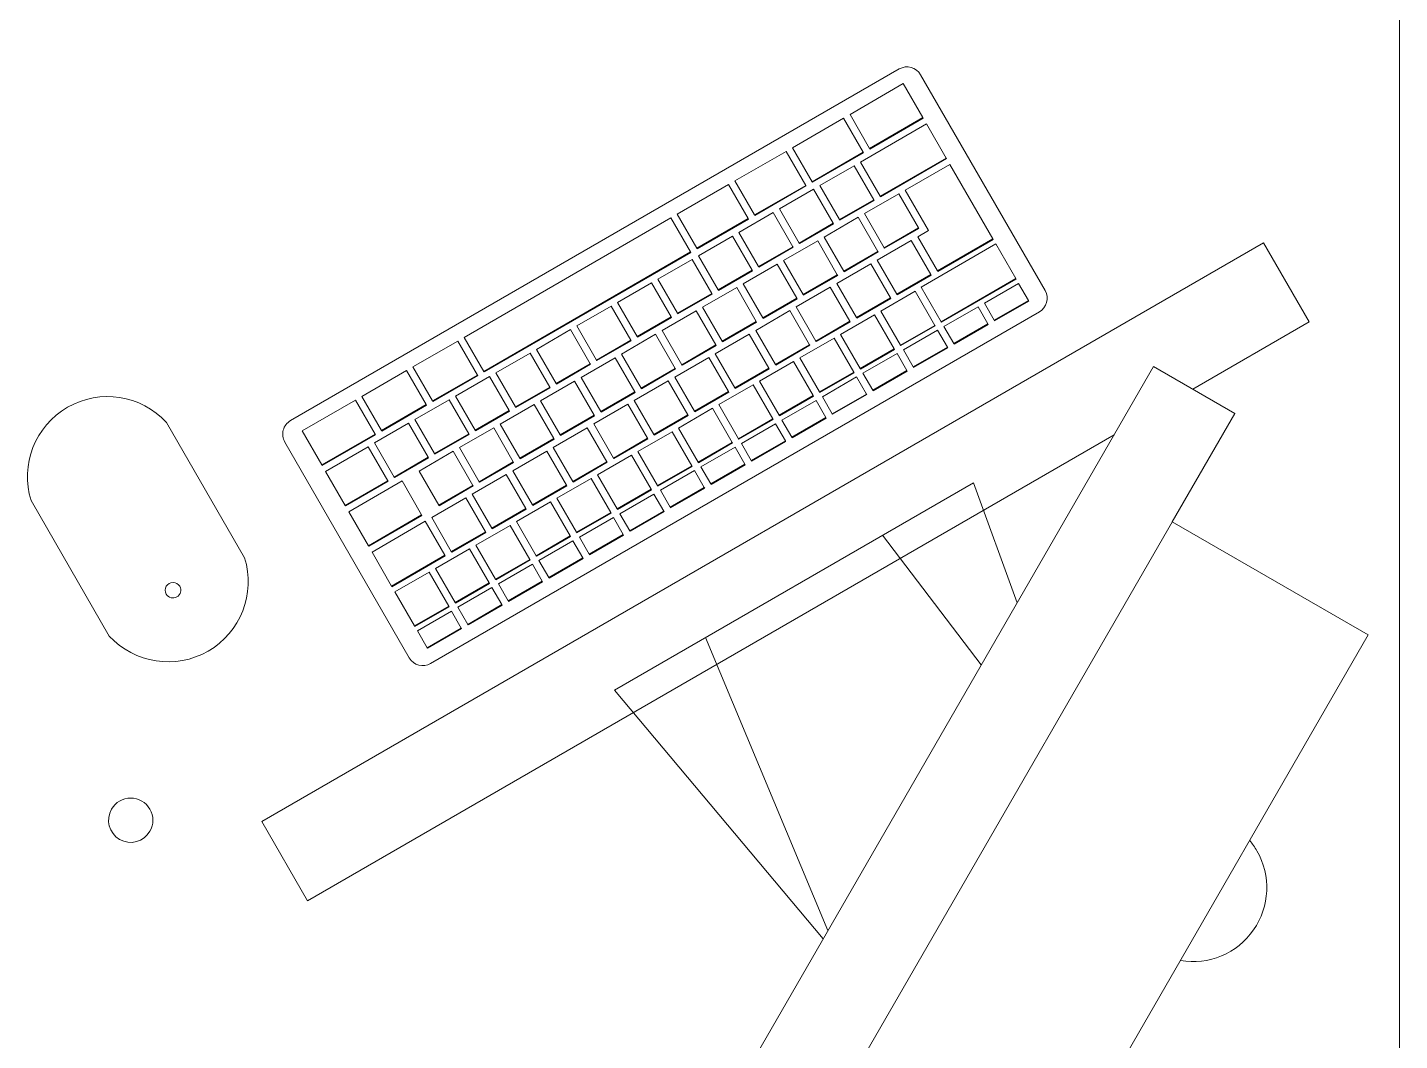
# Model space of a CAD drawing. Header units: millimetres. Extents: x 79795 to 317870, y -36033 to 97293.
# Drawn here: x 213973 to 214530, y 23037 to 23448 of the extents above; entities that cross this region are included whole.
import ezdxf

# ---------------------------------------------------------------- set-up
doc = ezdxf.new("R2010")
doc.units = ezdxf.units.MM
doc.header["$MEASUREMENT"] = 0
for name, color, linetype, lineweight in [('A-GENM', 8, 'CONTINUOUS', 9), ('E-ELEC-EQPM', 8, 'CONTINUOUS', 9), ('I-FURN', 8, 'CONTINUOUS', 9)]:
    doc.layers.add(name, color=color, linetype=linetype, lineweight=lineweight)

msp = doc.modelspace()

# ---------------------------------------------------------------- linework, layer by layer
at = {"layer": 'A-GENM'}
for p, q in [((214079.38, 23288.22), (214326.66, 23430.98)), ((214335.34, 23428.66), (214385.92, 23341.05)), ((214328.33, 23425.03), (214306.68, 23412.53)), ((214336.3, 23411.23), (214328.33, 23425.03)), ((214306.68, 23412.53), (214314.65, 23398.73)), ((214304.08, 23411.03), (214283.29, 23399.03)), ((214312.05, 23397.23), (214304.08, 23411.03)), ((214337.78, 23408.66), (214310.93, 23393.16)), ((214314.65, 23398.73), (214336.3, 23411.23)), ((214336.44, 23410.99), (214314.79, 23398.49)), ((214336.3, 23411.23), (214336.44, 23410.99)), ((214345.76, 23394.83), (214337.78, 23408.66)), ((214280.7, 23397.53), (214259.91, 23385.53)), ((214288.67, 23383.73), (214280.7, 23397.53)), ((214283.29, 23399.03), (214291.26, 23385.23)), ((214291.26, 23385.23), (214312.05, 23397.23)), ((214312.19, 23396.99), (214291.4, 23384.99)), ((214312.05, 23397.23), (214312.19, 23396.99)), ((214314.65, 23398.73), (214314.79, 23398.49)), ((214318.91, 23379.33), (214345.76, 23394.83)), ((214345.76, 23394.83), (214345.9, 23394.59)), ((214308.34, 23391.66), (214294.48, 23383.66)), ((214316.32, 23377.83), (214308.34, 23391.66)), ((214310.93, 23393.16), (214318.91, 23379.33)), ((214345.9, 23394.59), (214319.05, 23379.09)), ((214347.24, 23392.27), (214329.06, 23381.77)), ((214364.69, 23362.05), (214347.24, 23392.27)), ((214257.31, 23384.03), (214236.53, 23372.03)), ((214265.28, 23370.23), (214257.31, 23384.03)), ((214259.91, 23385.53), (214267.88, 23371.73)), ((214267.88, 23371.73), (214288.67, 23383.73)), ((214288.67, 23383.73), (214288.8, 23383.49)), ((214291.26, 23385.23), (214291.4, 23384.99)), ((214294.48, 23383.66), (214302.46, 23369.83)), ((214288.8, 23383.49), (214268.02, 23371.49)), ((214291.88, 23382.16), (214278.03, 23374.16)), ((214299.86, 23368.33), (214291.88, 23382.16)), ((214326.46, 23380.27), (214312.6, 23372.27)), ((214318.91, 23379.33), (214319.05, 23379.09)), ((214334.44, 23366.44), (214326.46, 23380.27)), ((214329.06, 23381.77), (214338.52, 23365.37)), ((214275.43, 23372.66), (214261.57, 23364.66)), ((214283.41, 23358.83), (214275.43, 23372.66)), ((214278.03, 23374.16), (214286.01, 23360.33)), ((214302.46, 23369.83), (214316.32, 23377.83)), ((214316.45, 23377.59), (214302.6, 23369.59)), ((214316.32, 23377.83), (214316.45, 23377.59)), ((214233.93, 23370.53), (214149.93, 23322.03)), ((214241.9, 23356.73), (214233.93, 23370.53)), ((214236.53, 23372.03), (214244.5, 23358.23)), ((214244.5, 23358.23), (214265.28, 23370.23)), ((214265.42, 23369.99), (214244.64, 23357.99)), ((214265.28, 23370.23), (214265.42, 23369.99)), ((214267.88, 23371.73), (214268.02, 23371.49)), ((214286.01, 23360.33), (214299.86, 23368.33)), ((214300, 23368.09), (214286.14, 23360.09)), ((214310.01, 23370.77), (214296.15, 23362.77)), ((214299.86, 23368.33), (214300, 23368.09)), ((214302.46, 23369.83), (214302.6, 23369.59)), ((214317.99, 23356.94), (214310.01, 23370.77)), ((214312.6, 23372.27), (214320.58, 23358.44)), ((214258.97, 23363.16), (214245.12, 23355.16)), ((214266.95, 23349.33), (214258.97, 23363.16)), ((214261.57, 23364.66), (214269.55, 23350.83)), ((214296.15, 23362.77), (214304.13, 23348.94)), ((214331.59, 23361.37), (214317.74, 23353.37)), ((214320.58, 23358.44), (214334.44, 23366.44)), ((214334.58, 23366.2), (214320.72, 23358.2)), ((214339.57, 23347.55), (214331.59, 23361.37)), ((214338.52, 23365.37), (214334.19, 23362.87)), ((214334.19, 23362.87), (214342.17, 23349.05)), ((214334.44, 23366.44), (214334.58, 23366.2)), ((214342.17, 23349.05), (214364.69, 23362.05)), ((214364.83, 23361.81), (214342.31, 23348.81)), ((214364.69, 23362.05), (214364.83, 23361.81)), ((214157.9, 23308.23), (214241.9, 23356.73)), ((214242.04, 23356.49), (214158.03, 23307.99)), ((214241.9, 23356.73), (214242.04, 23356.49)), ((214244.5, 23358.23), (214244.64, 23357.99)), ((214269.55, 23350.83), (214283.41, 23358.83)), ((214283.55, 23358.59), (214269.69, 23350.59)), ((214293.55, 23361.27), (214279.69, 23353.27)), ((214283.41, 23358.83), (214283.55, 23358.59)), ((214286.01, 23360.33), (214286.14, 23360.09)), ((214301.53, 23347.44), (214293.55, 23361.27)), ((214304.13, 23348.94), (214317.99, 23356.94)), ((214318.12, 23356.7), (214304.27, 23348.7)), ((214317.99, 23356.94), (214318.12, 23356.7)), ((214320.58, 23358.44), (214320.72, 23358.2)), ((214365.9, 23359.96), (214335.58, 23342.46)), ((214374.01, 23345.9), (214365.9, 23359.96)), ((214242.52, 23353.66), (214228.66, 23345.66)), ((214250.5, 23339.83), (214242.52, 23353.66)), ((214245.12, 23355.16), (214253.1, 23341.33)), ((214277.1, 23351.77), (214263.24, 23343.77)), ((214269.55, 23350.83), (214269.69, 23350.59)), ((214285.08, 23337.94), (214277.1, 23351.77)), ((214279.69, 23353.27), (214287.68, 23339.44)), ((214315.14, 23351.87), (214301.28, 23343.87)), ((214323.12, 23338.05), (214315.14, 23351.87)), ((214317.74, 23353.37), (214325.72, 23339.55)), ((214228.66, 23345.66), (214236.64, 23331.83)), ((214253.1, 23341.33), (214266.95, 23349.33)), ((214267.09, 23349.09), (214253.23, 23341.09)), ((214266.95, 23349.33), (214267.09, 23349.09)), ((214287.68, 23339.44), (214301.53, 23347.44)), ((214301.67, 23347.2), (214287.81, 23339.2)), ((214301.53, 23347.44), (214301.67, 23347.2)), ((214304.13, 23348.94), (214304.27, 23348.7)), ((214325.72, 23339.55), (214339.57, 23347.55)), ((214339.71, 23347.31), (214325.86, 23339.31)), ((214339.57, 23347.55), (214339.71, 23347.31)), ((214342.17, 23349.05), (214342.31, 23348.81)), ((214343.7, 23328.4), (214374.01, 23345.9)), ((214374.15, 23345.66), (214343.84, 23328.16)), ((214374.01, 23345.9), (214374.15, 23345.66)), ((214226.06, 23344.16), (214212.21, 23336.16)), ((214234.04, 23330.33), (214226.06, 23344.16)), ((214236.64, 23331.83), (214250.5, 23339.83)), ((214250.64, 23339.59), (214236.78, 23331.59)), ((214260.64, 23342.27), (214246.79, 23334.27)), ((214250.5, 23339.83), (214250.64, 23339.59)), ((214253.1, 23341.33), (214253.23, 23341.09)), ((214268.62, 23328.44), (214260.64, 23342.27)), ((214263.24, 23343.77), (214271.22, 23329.94)), ((214298.68, 23342.37), (214284.83, 23334.37)), ((214287.68, 23339.44), (214287.81, 23339.2)), ((214306.67, 23328.55), (214298.68, 23342.37)), ((214301.28, 23343.87), (214309.26, 23330.05)), ((214333.12, 23340.72), (214319.27, 23332.72)), ((214325.72, 23339.55), (214325.86, 23339.31)), ((214341.11, 23326.9), (214333.12, 23340.72)), ((214335.58, 23342.46), (214343.7, 23328.4)), ((214375.14, 23343.94), (214361.29, 23335.94)), ((214379.13, 23337.03), (214375.14, 23343.94)), ((214209.61, 23334.66), (214195.75, 23326.66)), ((214217.59, 23320.83), (214209.61, 23334.66)), ((214212.21, 23336.16), (214220.19, 23322.33)), ((214246.79, 23334.27), (214254.77, 23320.44)), ((214271.22, 23329.94), (214285.08, 23337.94)), ((214285.22, 23337.7), (214271.36, 23329.7)), ((214284.83, 23334.37), (214292.81, 23320.55)), ((214285.08, 23337.94), (214285.22, 23337.7)), ((214309.26, 23330.05), (214323.12, 23338.05)), ((214323.26, 23337.81), (214309.4, 23329.81)), ((214323.12, 23338.05), (214323.26, 23337.81)), ((214358.69, 23334.44), (214344.83, 23326.44)), ((214362.68, 23327.53), (214358.69, 23334.44)), ((214361.29, 23335.94), (214365.28, 23329.03)), ((214365.28, 23329.03), (214379.13, 23337.03)), ((214379.27, 23336.79), (214365.42, 23328.79)), ((214379.13, 23337.03), (214379.27, 23336.79)), ((214383.6, 23332.37), (214136.31, 23189.61)), ((214220.19, 23322.33), (214234.04, 23330.33)), ((214234.18, 23330.09), (214220.33, 23322.09)), ((214244.19, 23332.77), (214230.33, 23324.77)), ((214234.04, 23330.33), (214234.18, 23330.09)), ((214236.64, 23331.83), (214236.78, 23331.59)), ((214252.17, 23318.94), (214244.19, 23332.77)), ((214254.77, 23320.44), (214268.62, 23328.44)), ((214268.76, 23328.2), (214254.9, 23320.2)), ((214282.23, 23332.87), (214268.37, 23324.87)), ((214268.62, 23328.44), (214268.76, 23328.2)), ((214271.22, 23329.94), (214271.36, 23329.7)), ((214290.21, 23319.05), (214282.23, 23332.87)), ((214292.81, 23320.55), (214306.67, 23328.55)), ((214306.8, 23328.31), (214292.95, 23320.31)), ((214316.67, 23331.22), (214302.81, 23323.22)), ((214306.67, 23328.55), (214306.8, 23328.31)), ((214309.26, 23330.05), (214309.4, 23329.81)), ((214324.65, 23317.4), (214316.67, 23331.22)), ((214319.27, 23332.72), (214327.25, 23318.9)), ((214343.7, 23328.4), (214343.84, 23328.16)), ((214365.28, 23329.03), (214365.42, 23328.79)), ((214193.15, 23325.16), (214179.3, 23317.16)), ((214201.14, 23311.33), (214193.15, 23325.16)), ((214195.75, 23326.66), (214203.73, 23312.83)), ((214227.73, 23323.27), (214213.88, 23315.27)), ((214220.19, 23322.33), (214220.33, 23322.09)), ((214235.71, 23309.44), (214227.73, 23323.27)), ((214230.33, 23324.77), (214238.31, 23310.94)), ((214265.78, 23323.37), (214251.92, 23315.37)), ((214273.76, 23309.55), (214265.78, 23323.37)), ((214268.37, 23324.87), (214276.35, 23311.05)), ((214302.81, 23323.22), (214310.79, 23309.4)), ((214327.25, 23318.9), (214341.11, 23326.9)), ((214341.24, 23326.66), (214327.39, 23318.66)), ((214342.23, 23324.94), (214328.38, 23316.94)), ((214341.11, 23326.9), (214341.24, 23326.66)), ((214346.22, 23318.03), (214342.23, 23324.94)), ((214344.83, 23326.44), (214348.82, 23319.53)), ((214348.82, 23319.53), (214362.68, 23327.53)), ((214362.82, 23327.29), (214348.96, 23319.29)), ((214362.68, 23327.53), (214362.82, 23327.29)), ((214147.33, 23320.53), (214129.14, 23310.03)), ((214155.3, 23306.73), (214147.33, 23320.53)), ((214149.93, 23322.03), (214157.9, 23308.23)), ((214179.3, 23317.16), (214187.28, 23303.33)), ((214203.73, 23312.83), (214217.59, 23320.83)), ((214217.73, 23320.59), (214203.87, 23312.59)), ((214217.59, 23320.83), (214217.73, 23320.59)), ((214238.31, 23310.94), (214252.17, 23318.94)), ((214252.31, 23318.7), (214238.45, 23310.7)), ((214252.17, 23318.94), (214252.31, 23318.7)), ((214254.77, 23320.44), (214254.9, 23320.2)), ((214276.35, 23311.05), (214290.21, 23319.05)), ((214290.35, 23318.81), (214276.49, 23310.81)), ((214300.22, 23321.72), (214286.36, 23313.72)), ((214290.21, 23319.05), (214290.35, 23318.81)), ((214292.81, 23320.55), (214292.95, 23320.31)), ((214308.2, 23307.9), (214300.22, 23321.72)), ((214310.79, 23309.4), (214324.65, 23317.4)), ((214324.79, 23317.16), (214310.93, 23309.16)), ((214324.65, 23317.4), (214324.79, 23317.16)), ((214327.25, 23318.9), (214327.39, 23318.66)), ((214328.38, 23316.94), (214332.37, 23310.03)), ((214332.37, 23310.03), (214346.22, 23318.03)), ((214346.36, 23317.79), (214332.51, 23309.79)), ((214346.22, 23318.03), (214346.36, 23317.79)), ((214348.82, 23319.53), (214348.96, 23319.29)), ((214176.7, 23315.66), (214162.84, 23307.66)), ((214184.68, 23301.83), (214176.7, 23315.66)), ((214187.28, 23303.33), (214201.14, 23311.33)), ((214211.28, 23313.77), (214197.42, 23305.77)), ((214201.14, 23311.33), (214201.27, 23311.09)), ((214203.73, 23312.83), (214203.87, 23312.59)), ((214219.26, 23299.94), (214211.28, 23313.77)), ((214213.88, 23315.27), (214221.86, 23301.44)), ((214249.32, 23313.87), (214235.46, 23305.87)), ((214257.3, 23300.05), (214249.32, 23313.87)), ((214251.92, 23315.37), (214259.9, 23301.55)), ((214283.76, 23312.22), (214269.91, 23304.22)), ((214291.74, 23298.4), (214283.76, 23312.22)), ((214286.36, 23313.72), (214294.34, 23299.9)), ((214325.78, 23315.44), (214311.92, 23307.44)), ((214329.77, 23308.53), (214325.78, 23315.44)), ((214126.54, 23308.53), (214108.36, 23298.03)), ((214134.51, 23294.73), (214126.54, 23308.53)), ((214129.14, 23310.03), (214137.11, 23296.23)), ((214137.11, 23296.23), (214155.3, 23306.73)), ((214155.44, 23306.49), (214137.25, 23295.99)), ((214160.25, 23306.16), (214146.39, 23298.16)), ((214155.3, 23306.73), (214155.44, 23306.49)), ((214157.9, 23308.23), (214158.03, 23307.99)), ((214168.23, 23292.33), (214160.25, 23306.16)), ((214162.84, 23307.66), (214170.82, 23293.83)), ((214201.27, 23311.09), (214187.42, 23303.09)), ((214197.42, 23305.77), (214205.4, 23291.94)), ((214221.86, 23301.44), (214235.71, 23309.44)), ((214235.85, 23309.2), (214222, 23301.2)), ((214235.46, 23305.87), (214243.45, 23292.05)), ((214235.71, 23309.44), (214235.85, 23309.2)), ((214238.31, 23310.94), (214238.45, 23310.7)), ((214259.9, 23301.55), (214273.76, 23309.55)), ((214273.89, 23309.31), (214260.04, 23301.31)), ((214273.76, 23309.55), (214273.89, 23309.31)), ((214276.35, 23311.05), (214276.49, 23310.81)), ((214294.34, 23299.9), (214308.2, 23307.9)), ((214308.33, 23307.66), (214294.48, 23299.66)), ((214309.33, 23305.94), (214295.47, 23297.94)), ((214308.2, 23307.9), (214308.33, 23307.66)), ((214313.32, 23299.03), (214309.33, 23305.94)), ((214310.79, 23309.4), (214310.93, 23309.16)), ((214311.92, 23307.44), (214315.91, 23300.53)), ((214315.91, 23300.53), (214329.77, 23308.53)), ((214329.91, 23308.29), (214316.05, 23300.29)), ((214329.77, 23308.53), (214329.91, 23308.29)), ((214332.37, 23310.03), (214332.51, 23309.79)), ((214170.82, 23293.83), (214184.68, 23301.83)), ((214184.82, 23301.59), (214170.96, 23293.59)), ((214194.82, 23304.27), (214180.97, 23296.27)), ((214184.68, 23301.83), (214184.82, 23301.59)), ((214187.28, 23303.33), (214187.42, 23303.09)), ((214202.8, 23290.44), (214194.82, 23304.27)), ((214232.87, 23304.37), (214219.01, 23296.37)), ((214221.86, 23301.44), (214222, 23301.2)), ((214240.85, 23290.55), (214232.87, 23304.37)), ((214243.45, 23292.05), (214257.3, 23300.05)), ((214267.31, 23302.72), (214253.45, 23294.72)), ((214257.3, 23300.05), (214257.44, 23299.81)), ((214259.9, 23301.55), (214260.04, 23301.31)), ((214275.29, 23288.9), (214267.31, 23302.72)), ((214269.91, 23304.22), (214277.89, 23290.4)), ((214315.91, 23300.53), (214316.05, 23300.29)), ((214105.76, 23296.53), (214084.11, 23284.03)), ((214113.73, 23282.73), (214105.76, 23296.53)), ((214108.36, 23298.03), (214116.33, 23284.23)), ((214116.33, 23284.23), (214134.51, 23294.73)), ((214134.65, 23294.49), (214116.47, 23283.99)), ((214143.79, 23296.66), (214129.93, 23288.66)), ((214134.51, 23294.73), (214134.65, 23294.49)), ((214137.11, 23296.23), (214137.25, 23295.99)), ((214151.77, 23282.83), (214143.79, 23296.66)), ((214146.39, 23298.16), (214154.37, 23284.33)), ((214178.37, 23294.77), (214164.51, 23286.77)), ((214186.35, 23280.94), (214178.37, 23294.77)), ((214180.97, 23296.27), (214188.95, 23282.44)), ((214216.41, 23294.87), (214202.56, 23286.87)), ((214205.4, 23291.94), (214219.26, 23299.94)), ((214219.4, 23299.7), (214205.54, 23291.7)), ((214224.39, 23281.05), (214216.41, 23294.87)), ((214219.01, 23296.37), (214226.99, 23282.55)), ((214219.26, 23299.94), (214219.4, 23299.7)), ((214257.44, 23299.81), (214243.58, 23291.81)), ((214253.45, 23294.72), (214261.43, 23280.9)), ((214277.89, 23290.4), (214291.74, 23298.4)), ((214291.88, 23298.16), (214278.02, 23290.16)), ((214292.87, 23296.44), (214279.01, 23288.44)), ((214291.74, 23298.4), (214291.88, 23298.16)), ((214296.86, 23289.53), (214292.87, 23296.44)), ((214294.34, 23299.9), (214294.48, 23299.66)), ((214295.47, 23297.94), (214299.46, 23291.03)), ((214299.46, 23291.03), (214313.32, 23299.03)), ((214313.45, 23298.79), (214299.6, 23290.79)), ((214313.32, 23299.03), (214313.45, 23298.79)), ((214154.37, 23284.33), (214168.23, 23292.33)), ((214168.36, 23292.09), (214154.51, 23284.09)), ((214168.23, 23292.33), (214168.36, 23292.09)), ((214170.82, 23293.83), (214170.96, 23293.59)), ((214188.95, 23282.44), (214202.8, 23290.44)), ((214202.94, 23290.2), (214189.09, 23282.2)), ((214202.8, 23290.44), (214202.94, 23290.2)), ((214205.4, 23291.94), (214205.54, 23291.7)), ((214226.99, 23282.55), (214240.85, 23290.55)), ((214240.99, 23290.31), (214227.13, 23282.31)), ((214250.85, 23293.22), (214237, 23285.22)), ((214240.85, 23290.55), (214240.99, 23290.31)), ((214243.45, 23292.05), (214243.58, 23291.81)), ((214258.83, 23279.4), (214250.85, 23293.22)), ((214261.43, 23280.9), (214275.29, 23288.9)), ((214275.29, 23288.9), (214275.43, 23288.66)), ((214277.89, 23290.4), (214278.02, 23290.16)), ((214283, 23281.53), (214296.86, 23289.53)), ((214297, 23289.29), (214283.14, 23281.29)), ((214296.86, 23289.53), (214297, 23289.29)), ((214299.46, 23291.03), (214299.6, 23290.79)), ((214060.73, 23232.52), (214028.98, 23287.52)), ((214084.11, 23284.03), (214092.08, 23270.23)), ((214127.34, 23287.16), (214113.48, 23279.16)), ((214116.33, 23284.23), (214116.47, 23283.99)), ((214135.32, 23273.33), (214127.34, 23287.16)), ((214129.93, 23288.66), (214137.92, 23274.83)), ((214161.92, 23285.27), (214148.06, 23277.27)), ((214154.37, 23284.33), (214154.51, 23284.09)), ((214169.9, 23271.44), (214161.92, 23285.27)), ((214164.51, 23286.77), (214172.49, 23272.94)), ((214199.96, 23285.37), (214186.1, 23277.37)), ((214207.94, 23271.55), (214199.96, 23285.37)), ((214202.56, 23286.87), (214210.54, 23273.05)), ((214234.4, 23283.72), (214220.54, 23275.72)), ((214242.38, 23269.9), (214234.4, 23283.72)), ((214237, 23285.22), (214244.98, 23271.4)), ((214275.43, 23288.66), (214261.57, 23280.66)), ((214276.42, 23286.94), (214262.56, 23278.94)), ((214280.41, 23280.03), (214276.42, 23286.94)), ((214279.01, 23288.44), (214283, 23281.53)), ((214127.64, 23191.93), (214077.06, 23279.54)), ((214092.08, 23270.23), (214113.73, 23282.73)), ((214113.87, 23282.49), (214092.22, 23269.99)), ((214113.48, 23279.16), (214121.46, 23265.33)), ((214113.73, 23282.73), (214113.87, 23282.49)), ((214137.92, 23274.83), (214151.77, 23282.83)), ((214151.91, 23282.59), (214138.05, 23274.59)), ((214151.77, 23282.83), (214151.91, 23282.59)), ((214172.49, 23272.94), (214186.35, 23280.94)), ((214186.49, 23280.7), (214172.63, 23272.7)), ((214186.35, 23280.94), (214186.49, 23280.7)), ((214188.95, 23282.44), (214189.09, 23282.2)), ((214210.54, 23273.05), (214224.39, 23281.05)), ((214224.53, 23280.81), (214210.67, 23272.81)), ((214224.39, 23281.05), (214224.53, 23280.81)), ((214226.99, 23282.55), (214227.13, 23282.31)), ((214244.98, 23271.4), (214258.83, 23279.4)), ((214258.97, 23279.16), (214245.11, 23271.16)), ((214258.83, 23279.4), (214258.97, 23279.16)), ((214261.43, 23280.9), (214261.57, 23280.66)), ((214262.56, 23278.94), (214266.55, 23272.03)), ((214266.55, 23272.03), (214280.41, 23280.03)), ((214280.54, 23279.79), (214266.69, 23271.79)), ((214280.41, 23280.03), (214280.54, 23279.79)), ((214283, 23281.53), (214283.14, 23281.29)), ((214110.89, 23277.64), (214093.57, 23267.64)), ((214118.86, 23263.83), (214110.89, 23277.64)), ((214121.46, 23265.33), (214135.32, 23273.33)), ((214135.46, 23273.09), (214121.6, 23265.09)), ((214145.46, 23275.77), (214131.6, 23267.77)), ((214135.32, 23273.33), (214135.46, 23273.09)), ((214137.92, 23274.83), (214138.05, 23274.59)), ((214153.44, 23261.94), (214145.46, 23275.77)), ((214148.06, 23277.27), (214156.04, 23263.44)), ((214183.5, 23275.87), (214169.65, 23267.87)), ((214172.49, 23272.94), (214172.63, 23272.7)), ((214191.48, 23262.05), (214183.5, 23275.87)), ((214186.1, 23277.37), (214194.08, 23263.55)), ((214217.94, 23274.22), (214204.09, 23266.22)), ((214210.54, 23273.05), (214210.67, 23272.81)), ((214225.92, 23260.4), (214217.94, 23274.22)), ((214220.54, 23275.72), (214228.52, 23261.9)), ((214259.96, 23277.44), (214246.11, 23269.44)), ((214263.95, 23270.53), (214259.96, 23277.44)), ((214092.08, 23270.23), (214092.22, 23269.99)), ((214093.57, 23267.64), (214101.54, 23253.83)), ((214131.6, 23267.77), (214139.58, 23253.94)), ((214156.04, 23263.44), (214169.9, 23271.44)), ((214170.03, 23271.2), (214156.18, 23263.2)), ((214169.65, 23267.87), (214177.63, 23254.05)), ((214169.9, 23271.44), (214170.03, 23271.2)), ((214194.08, 23263.55), (214207.94, 23271.55)), ((214208.08, 23271.31), (214194.22, 23263.31)), ((214207.94, 23271.55), (214208.08, 23271.31)), ((214228.52, 23261.9), (214242.38, 23269.9)), ((214242.52, 23269.66), (214228.66, 23261.66)), ((214243.51, 23267.94), (214229.65, 23259.94)), ((214242.38, 23269.9), (214242.52, 23269.66)), ((214247.5, 23261.03), (214243.51, 23267.94)), ((214244.98, 23271.4), (214245.11, 23271.16)), ((214246.11, 23269.44), (214250.1, 23262.53)), ((214250.1, 23262.53), (214263.95, 23270.53)), ((214264.09, 23270.29), (214250.23, 23262.29)), ((214263.95, 23270.53), (214264.09, 23270.29)), ((214266.55, 23272.03), (214266.69, 23271.79)), ((214101.54, 23253.83), (214118.86, 23263.83)), ((214119, 23263.59), (214101.68, 23253.59)), ((214124.69, 23263.75), (214103.04, 23251.25)), ((214118.86, 23263.83), (214119, 23263.59)), ((214121.46, 23265.33), (214121.6, 23265.09)), ((214132.66, 23249.94), (214124.69, 23263.75)), ((214139.58, 23253.94), (214153.44, 23261.94)), ((214153.58, 23261.7), (214139.72, 23253.7)), ((214167.05, 23266.37), (214153.19, 23258.37)), ((214153.44, 23261.94), (214153.58, 23261.7)), ((214156.04, 23263.44), (214156.18, 23263.2)), ((214175.03, 23252.55), (214167.05, 23266.37)), ((214177.63, 23254.05), (214191.48, 23262.05)), ((214191.62, 23261.81), (214177.77, 23253.81)), ((214201.49, 23264.72), (214187.63, 23256.72)), ((214191.48, 23262.05), (214191.62, 23261.81)), ((214194.08, 23263.55), (214194.22, 23263.31)), ((214209.47, 23250.9), (214201.49, 23264.72)), ((214204.09, 23266.22), (214212.07, 23252.4)), ((214228.52, 23261.9), (214228.66, 23261.66)), ((214233.64, 23253.03), (214247.5, 23261.03)), ((214247.5, 23261.03), (214247.64, 23260.79)), ((214250.1, 23262.53), (214250.23, 23262.29)), ((213973.99, 23255.77), (214005.74, 23200.77)), ((214150.59, 23256.87), (214136.74, 23248.87)), ((214158.57, 23243.05), (214150.59, 23256.87)), ((214153.19, 23258.37), (214161.17, 23244.55)), ((214187.63, 23256.72), (214195.61, 23242.9)), ((214212.07, 23252.4), (214225.92, 23260.4)), ((214226.06, 23260.16), (214212.21, 23252.16)), ((214227.05, 23258.44), (214213.2, 23250.44)), ((214225.92, 23260.4), (214226.06, 23260.16)), ((214231.04, 23251.53), (214227.05, 23258.44)), ((214229.65, 23259.94), (214233.64, 23253.03)), ((214247.64, 23260.79), (214233.78, 23252.79)), ((214101.54, 23253.83), (214101.68, 23253.59)), ((214103.04, 23251.25), (214111.01, 23237.44)), ((214111.01, 23237.44), (214132.66, 23249.94)), ((214132.66, 23249.94), (214132.79, 23249.7)), ((214139.58, 23253.94), (214139.72, 23253.7)), ((214161.17, 23244.55), (214175.03, 23252.55)), ((214175.17, 23252.31), (214161.31, 23244.31)), ((214185.03, 23255.22), (214171.18, 23247.22)), ((214175.03, 23252.55), (214175.17, 23252.31)), ((214177.63, 23254.05), (214177.77, 23253.81)), ((214193.01, 23241.4), (214185.03, 23255.22)), ((214195.61, 23242.9), (214209.47, 23250.9)), ((214209.61, 23250.66), (214195.75, 23242.66)), ((214209.47, 23250.9), (214209.61, 23250.66)), ((214212.07, 23252.4), (214212.21, 23252.16)), ((214213.2, 23250.44), (214217.19, 23243.53)), ((214217.19, 23243.53), (214231.04, 23251.53)), ((214231.18, 23251.29), (214217.32, 23243.29)), ((214231.04, 23251.53), (214231.18, 23251.29)), ((214233.64, 23253.03), (214233.78, 23252.79)), ((214132.79, 23249.7), (214111.14, 23237.2)), ((214134.15, 23247.35), (214112.5, 23234.85)), ((214142.12, 23233.55), (214134.15, 23247.35)), ((214136.74, 23248.87), (214144.72, 23235.05)), ((214168.58, 23245.72), (214154.72, 23237.72)), ((214161.17, 23244.55), (214161.31, 23244.31)), ((214176.56, 23231.9), (214168.58, 23245.72)), ((214171.18, 23247.22), (214179.16, 23233.4)), ((214210.6, 23248.94), (214196.74, 23240.94)), ((214214.59, 23242.03), (214210.6, 23248.94)), ((214144.72, 23235.05), (214158.57, 23243.05)), ((214158.71, 23242.81), (214144.86, 23234.81)), ((214158.57, 23243.05), (214158.71, 23242.81)), ((214179.16, 23233.4), (214193.01, 23241.4)), ((214193.15, 23241.16), (214179.3, 23233.16)), ((214194.14, 23239.44), (214180.29, 23231.44)), ((214193.01, 23241.4), (214193.15, 23241.16)), ((214198.13, 23232.53), (214194.14, 23239.44)), ((214195.61, 23242.9), (214195.75, 23242.66)), ((214196.74, 23240.94), (214200.73, 23234.03)), ((214200.73, 23234.03), (214214.59, 23242.03)), ((214214.73, 23241.79), (214200.87, 23233.79)), ((214214.59, 23242.03), (214214.73, 23241.79)), ((214217.19, 23243.53), (214217.32, 23243.29)), ((214111.01, 23237.44), (214111.14, 23237.2)), ((214112.5, 23234.85), (214120.47, 23221.05)), ((214120.47, 23221.05), (214142.12, 23233.55)), ((214142.26, 23233.31), (214120.61, 23220.81)), ((214152.13, 23236.22), (214138.27, 23228.22)), ((214142.12, 23233.55), (214142.26, 23233.31)), ((214144.72, 23235.05), (214144.86, 23234.81)), ((214160.11, 23222.4), (214152.13, 23236.22)), ((214154.72, 23237.72), (214162.7, 23223.9)), ((214179.16, 23233.4), (214179.3, 23233.16)), ((214200.73, 23234.03), (214200.87, 23233.79)), ((214138.27, 23228.22), (214146.25, 23214.4)), ((214162.7, 23223.9), (214176.56, 23231.9)), ((214176.7, 23231.66), (214162.84, 23223.66)), ((214177.69, 23229.94), (214163.83, 23221.94)), ((214176.56, 23231.9), (214176.7, 23231.66)), ((214181.68, 23223.03), (214177.69, 23229.94)), ((214180.29, 23231.44), (214184.28, 23224.53)), ((214184.28, 23224.53), (214198.13, 23232.53)), ((214198.27, 23232.29), (214184.42, 23224.29)), ((214198.13, 23232.53), (214198.27, 23232.29)), ((214135.67, 23226.72), (214121.81, 23218.72)), ((214143.65, 23212.9), (214135.67, 23226.72)), ((214146.25, 23214.4), (214160.11, 23222.4)), ((214160.24, 23222.16), (214146.39, 23214.16)), ((214160.11, 23222.4), (214160.24, 23222.16)), ((214162.7, 23223.9), (214162.84, 23223.66)), ((214167.82, 23215.03), (214181.68, 23223.03)), ((214181.82, 23222.79), (214167.96, 23214.79)), ((214181.68, 23223.03), (214181.82, 23222.79)), ((214184.28, 23224.53), (214184.42, 23224.29)), ((214120.47, 23221.05), (214120.61, 23220.81)), ((214121.81, 23218.72), (214129.8, 23204.9)), ((214161.23, 23220.44), (214147.38, 23212.44)), ((214165.23, 23213.53), (214161.23, 23220.44)), ((214163.83, 23221.94), (214167.82, 23215.03)), ((214129.8, 23204.9), (214143.65, 23212.9)), ((214143.79, 23212.66), (214129.93, 23204.66)), ((214144.78, 23210.94), (214130.92, 23202.94)), ((214143.65, 23212.9), (214143.79, 23212.66)), ((214148.77, 23204.03), (214144.78, 23210.94)), ((214146.25, 23214.4), (214146.39, 23214.16)), ((214147.38, 23212.44), (214151.37, 23205.53)), ((214151.37, 23205.53), (214165.23, 23213.53)), ((214165.36, 23213.29), (214151.51, 23205.29)), ((214165.23, 23213.53), (214165.36, 23213.29)), ((214167.82, 23215.03), (214167.96, 23214.79)), ((214151.37, 23205.53), (214151.51, 23205.29)), ((214129.8, 23204.9), (214129.93, 23204.66)), ((214130.92, 23202.94), (214134.91, 23196.03)), ((214134.91, 23196.03), (214148.77, 23204.03)), ((214148.91, 23203.79), (214135.05, 23195.79)), ((214148.77, 23204.03), (214148.91, 23203.79)), ((214134.91, 23196.03), (214135.05, 23195.79))]:
    msp.add_line(p, q, dxfattribs=at)
for centre, radius, start, end in [((214329.84, 23425.49), 6.35, 30, 120), ((214380.42, 23337.87), 6.35, 300, 30), ((214005.06, 23265.46), 32.54, 42.6804, 197.3196), ((214082.56, 23282.72), 6.35, 120, 210), ((214029.67, 23222.84), 32.54, 222.6804, 17.3196), ((214031.66, 23219.38), 3.16, 30, 210), ((214031.66, 23219.38), 3.16, 210, 30), ((214133.14, 23195.11), 6.35, 210, 300)]:
    msp.add_arc(centre, radius, start, end, dxfattribs=at)
at = {"layer": 'E-ELEC-EQPM'}
for p, q in [((214029.98, 22617.39), (214429.98, 23310.21)), ((214029.98, 22617.39), (214429.98, 23310.21)), ((214429.98, 23310.21), (214462.98, 23291.16)), ((214429.98, 23310.21), (214462.98, 23291.16)), ((214462.98, 23291.16), (214062.98, 22598.34)), ((214462.98, 23291.16), (214437.58, 23247.17)), ((214437.58, 23247.17), (214517.17, 23201.22)), ((214437.58, 23247.17), (214517.17, 23201.22)), ((214517.17, 23201.22), (214167.97, 22596.39)), ((214517.17, 23201.22), (214167.97, 22596.39))]:
    msp.add_line(p, q, dxfattribs=at)
at = {"layer": 'I-FURN'}
for p, q in [((214529.93, 22833.22), (214529.91, 23943.22)), ((214529.91, 23943.22), (214529.93, 22833.22)), ((214474.72, 23360.4), (214067.77, 23125.45)), ((214493.26, 23328.29), (214474.72, 23360.4)), ((214445.97, 23300.98), (214493.26, 23328.29)), ((214086.31, 23093.34), (214414, 23282.52)), ((214211.06, 23178.85), (214356.82, 23263.01)), ((214356.82, 23263.01), (214374.57, 23214.24)), ((214319.94, 23241.71), (214360.03, 23189.06)), ((214247.94, 23200.15), (214297.74, 23081.17)), ((214295.84, 23077.87), (214211.06, 23178.85)), ((214086.31, 23093.34), (214067.77, 23125.45))]:
    msp.add_line(p, q, dxfattribs=at)
for centre, radius, start, end in [((214014.47, 23126), 9, 330, 150), ((214014.47, 23126), 9, 150, 330), ((214445.99, 23098.59), 30, 30.0028, 39.6921), ((214445.99, 23098.59), 30, 260.3079, 30.0028)]:
    msp.add_arc(centre, radius, start, end, dxfattribs=at)

doc.saveas('drawing.dxf')
